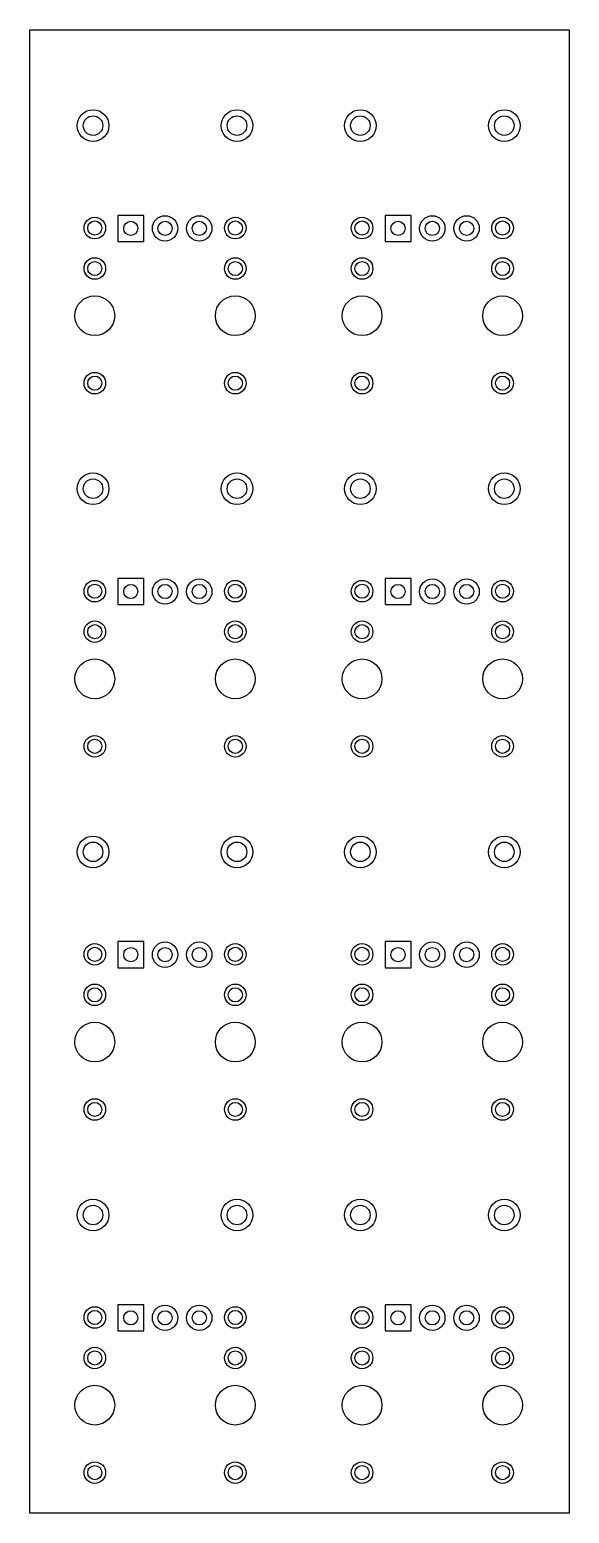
# Model space of a CAD drawing. Header units: millimetres. Extents: x 1016 to 1056, y -753 to -643.
import ezdxf

# ---------------------------------------------------------------- set-up
doc = ezdxf.new("R2010")
doc.units = ezdxf.units.MM

msp = doc.modelspace()

# ---------------------------------------------------------------- linework, layer by layer
for points in [[(1016.127, -642.874), (1056.12692, -642.874), (1056.12692, -752.87378), (1016.127, -752.87378), (1016.127, -642.874)], [(1024.5852, -656.6408), (1022.6548, -656.6408), (1022.6548, -658.5712), (1024.5852, -658.5712)], [(1044.3972, -656.6408), (1042.4668, -656.6408), (1042.4668, -658.5712), (1044.3972, -658.5712)], [(1024.5852, -683.5648), (1022.6548, -683.5648), (1022.6548, -685.4952), (1024.5852, -685.4952)], [(1044.3972, -683.5648), (1042.4668, -683.5648), (1042.4668, -685.4952), (1044.3972, -685.4952)], [(1024.5852, -710.4888), (1022.6548, -710.4888), (1022.6548, -712.4192), (1024.5852, -712.4192)], [(1044.3972, -710.4888), (1042.4668, -710.4888), (1042.4668, -712.4192), (1044.3972, -712.4192)], [(1024.5852, -737.4128), (1022.6548, -737.4128), (1022.6548, -739.3432), (1024.5852, -739.3432)], [(1044.3972, -737.4128), (1042.4668, -737.4128), (1042.4668, -739.3432), (1044.3972, -739.3432)]]:
    msp.add_lwpolyline(points, close=True)
for centre, radius in [((1020.826, -649.986), 1.17475), ((1031.494, -649.986), 1.17475), ((1040.638, -649.986), 1.17475), ((1051.306, -649.986), 1.17475), ((1020.826, -649.986), 0.72461), ((1031.494, -649.986), 0.72461), ((1040.638, -649.986), 0.72461), ((1051.306, -649.986), 0.72461), ((1026.16, -657.606), 0.9398), ((1028.7, -657.606), 0.9398), ((1045.972, -657.606), 0.9398), ((1048.512, -657.606), 0.9398), ((1020.953, -657.58314), 0.79959), ((1020.953, -657.58314), 0.52451), ((1023.62, -657.606), 0.52578), ((1026.16, -657.606), 0.52578), ((1028.7, -657.606), 0.52578), ((1031.367, -657.58314), 0.79959), ((1031.367, -657.58314), 0.52451), ((1040.765, -657.58314), 0.79959), ((1040.765, -657.58314), 0.52451), ((1043.432, -657.606), 0.52578), ((1045.972, -657.606), 0.52578), ((1048.512, -657.606), 0.52578), ((1051.179, -657.58314), 0.79959), ((1051.179, -657.58314), 0.52451), ((1020.953, -660.58288), 0.79959), ((1031.367, -660.58288), 0.79959), ((1040.765, -660.58288), 0.79959), ((1051.179, -660.58288), 0.79959), ((1020.953, -660.58288), 0.52451), ((1031.367, -660.58288), 0.52451), ((1040.765, -660.58288), 0.52451), ((1051.179, -660.58288), 0.52451), ((1020.953, -664.083), 1.4746), ((1031.367, -664.083), 1.4746), ((1040.765, -664.083), 1.4746), ((1051.179, -664.083), 1.4746), ((1020.953, -669.08299), 0.79959), ((1020.953, -669.08299), 0.52451), ((1031.367, -669.08299), 0.79959), ((1031.367, -669.08299), 0.52451), ((1040.765, -669.08299), 0.79959), ((1040.765, -669.08299), 0.52451), ((1051.179, -669.08299), 0.79959), ((1051.179, -669.08299), 0.52451), ((1020.826, -676.91), 1.17475), ((1020.826, -676.91), 0.72461), ((1031.494, -676.91), 1.17475), ((1031.494, -676.91), 0.72461), ((1040.638, -676.91), 1.17475), ((1040.638, -676.91), 0.72461), ((1051.306, -676.91), 1.17475), ((1051.306, -676.91), 0.72461), ((1020.953, -684.50714), 0.79959), ((1020.953, -684.50714), 0.52451), ((1023.62, -684.53), 0.52578), ((1026.16, -684.53), 0.9398), ((1026.16, -684.53), 0.52578), ((1028.7, -684.53), 0.9398), ((1028.7, -684.53), 0.52578), ((1031.367, -684.50714), 0.79959), ((1031.367, -684.50714), 0.52451), ((1040.765, -684.50714), 0.79959), ((1040.765, -684.50714), 0.52451), ((1043.432, -684.53), 0.52578), ((1045.972, -684.53), 0.9398), ((1045.972, -684.53), 0.52578), ((1048.512, -684.53), 0.9398), ((1048.512, -684.53), 0.52578), ((1051.179, -684.50714), 0.79959), ((1051.179, -684.50714), 0.52451), ((1020.953, -687.50688), 0.79959), ((1020.953, -687.50688), 0.52451), ((1031.367, -687.50688), 0.79959), ((1031.367, -687.50688), 0.52451), ((1040.765, -687.50688), 0.79959), ((1040.765, -687.50688), 0.52451), ((1051.179, -687.50688), 0.79959), ((1051.179, -687.50688), 0.52451), ((1020.953, -691.007), 1.4746), ((1031.367, -691.007), 1.4746), ((1040.765, -691.007), 1.4746), ((1051.179, -691.007), 1.4746), ((1020.953, -696.00699), 0.79959), ((1020.953, -696.00699), 0.52451), ((1031.367, -696.00699), 0.79959), ((1031.367, -696.00699), 0.52451), ((1040.765, -696.00699), 0.79959), ((1040.765, -696.00699), 0.52451), ((1051.179, -696.00699), 0.79959), ((1051.179, -696.00699), 0.52451), ((1020.826, -703.834), 1.17475), ((1031.494, -703.834), 1.17475), ((1040.638, -703.834), 1.17475), ((1051.306, -703.834), 1.17475), ((1020.826, -703.834), 0.72461), ((1031.494, -703.834), 0.72461), ((1040.638, -703.834), 0.72461), ((1051.306, -703.834), 0.72461), ((1026.16, -711.454), 0.9398), ((1028.7, -711.454), 0.9398), ((1045.972, -711.454), 0.9398), ((1048.512, -711.454), 0.9398), ((1020.953, -711.43114), 0.79959), ((1020.953, -711.43114), 0.52451), ((1023.62, -711.454), 0.52578), ((1026.16, -711.454), 0.52578), ((1028.7, -711.454), 0.52578), ((1031.367, -711.43114), 0.79959), ((1031.367, -711.43114), 0.52451), ((1040.765, -711.43114), 0.79959), ((1040.765, -711.43114), 0.52451), ((1043.432, -711.454), 0.52578), ((1045.972, -711.454), 0.52578), ((1048.512, -711.454), 0.52578), ((1051.179, -711.43114), 0.79959), ((1051.179, -711.43114), 0.52451), ((1020.953, -714.43088), 0.79959), ((1031.367, -714.43088), 0.79959), ((1040.765, -714.43088), 0.79959), ((1051.179, -714.43088), 0.79959), ((1020.953, -714.43088), 0.52451), ((1031.367, -714.43088), 0.52451), ((1040.765, -714.43088), 0.52451), ((1051.179, -714.43088), 0.52451), ((1020.953, -717.931), 1.4746), ((1031.367, -717.931), 1.4746), ((1040.765, -717.931), 1.4746), ((1051.179, -717.931), 1.4746), ((1020.953, -722.93099), 0.79959), ((1020.953, -722.93099), 0.52451), ((1031.367, -722.93099), 0.79959), ((1031.367, -722.93099), 0.52451), ((1040.765, -722.93099), 0.79959), ((1040.765, -722.93099), 0.52451), ((1051.179, -722.93099), 0.79959), ((1051.179, -722.93099), 0.52451), ((1020.826, -730.758), 1.17475), ((1020.826, -730.758), 0.72461), ((1031.494, -730.758), 1.17475), ((1031.494, -730.758), 0.72461), ((1040.638, -730.758), 1.17475), ((1040.638, -730.758), 0.72461), ((1051.306, -730.758), 1.17475), ((1051.306, -730.758), 0.72461), ((1020.953, -738.35514), 0.79959), ((1020.953, -738.35514), 0.52451), ((1023.62, -738.378), 0.52578), ((1026.16, -738.378), 0.9398), ((1026.16, -738.378), 0.52578), ((1028.7, -738.378), 0.9398), ((1028.7, -738.378), 0.52578), ((1031.367, -738.35514), 0.79959), ((1031.367, -738.35514), 0.52451), ((1040.765, -738.35514), 0.79959), ((1040.765, -738.35514), 0.52451), ((1043.432, -738.378), 0.52578), ((1045.972, -738.378), 0.9398), ((1045.972, -738.378), 0.52578), ((1048.512, -738.378), 0.9398), ((1048.512, -738.378), 0.52578), ((1051.179, -738.35514), 0.79959), ((1051.179, -738.35514), 0.52451), ((1020.953, -741.35488), 0.79959), ((1020.953, -741.35488), 0.52451), ((1031.367, -741.35488), 0.79959), ((1031.367, -741.35488), 0.52451), ((1040.765, -741.35488), 0.79959), ((1040.765, -741.35488), 0.52451), ((1051.179, -741.35488), 0.79959), ((1051.179, -741.35488), 0.52451), ((1020.953, -744.855), 1.4746), ((1031.367, -744.855), 1.4746), ((1040.765, -744.855), 1.4746), ((1051.179, -744.855), 1.4746), ((1020.953, -749.85499), 0.79959), ((1031.367, -749.85499), 0.79959), ((1040.765, -749.85499), 0.79959), ((1051.179, -749.85499), 0.79959), ((1020.953, -749.85499), 0.52451), ((1031.367, -749.85499), 0.52451), ((1040.765, -749.85499), 0.52451), ((1051.179, -749.85499), 0.52451)]:
    msp.add_circle(centre, radius)

doc.saveas('drawing.dxf')
